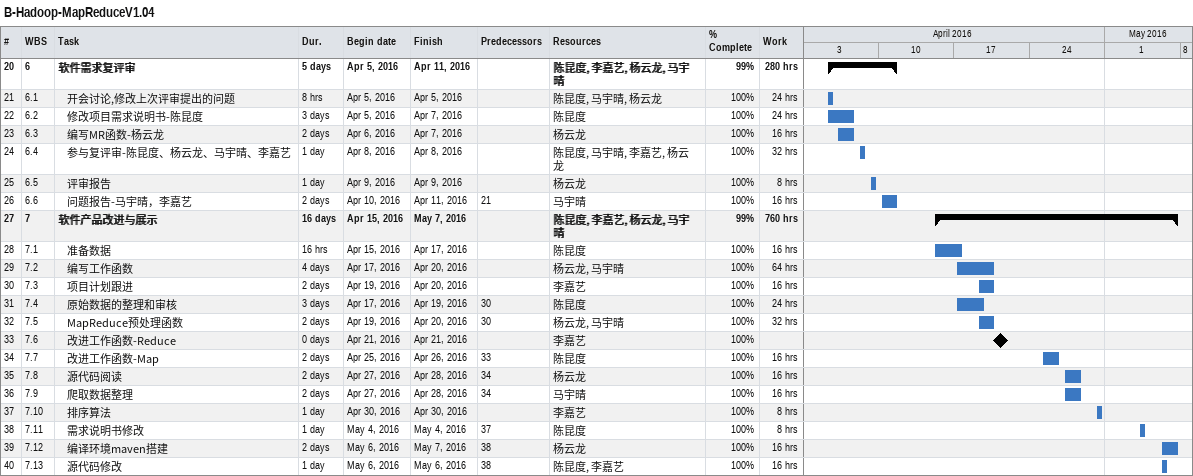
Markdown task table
B-Hadoop-MapReduceV1.04

| ID | WBS | Task | Duration | Start | Finish | Predecessors | Resources | % complete | Work (h) |
|---|---|---|---|---|---|---|---|---|---|
| 20 | 6 | **软件需求复评审** | 5d | 2016-04-05 | 2016-04-11 |  | 陈昆度, 李嘉艺, 杨云龙, 马宇晴 | 99 | 280 |
| 21 | 6.1 | 开会讨论,修改上次评审提出的问题 | 8h | 2016-04-05 | 2016-04-05 |  | 陈昆度, 马宇晴, 杨云龙 | 100 | 24 |
| 22 | 6.2 | 修改项目需求说明书-陈昆度 | 3d | 2016-04-05 | 2016-04-07 |  | 陈昆度 | 100 | 24 |
| 23 | 6.3 | 编写MR函数-杨云龙 | 2d | 2016-04-06 | 2016-04-07 |  | 杨云龙 | 100 | 16 |
| 24 | 6.4 | 参与复评审-陈昆度、杨云龙、马宇晴、李嘉艺 | 1d | 2016-04-08 | 2016-04-08 |  | 陈昆度, 马宇晴, 李嘉艺, 杨云龙 | 100 | 32 |
| 25 | 6.5 | 评审报告 | 1d | 2016-04-09 | 2016-04-09 |  | 杨云龙 | 100 | 8 |
| 26 | 6.6 | 问题报告-马宇晴，李嘉艺 | 2d | 2016-04-10 | 2016-04-11 | 21 | 马宇晴 | 100 | 16 |
| 27 | 7 | **软件产品改进与展示** | 16d | 2016-04-15 | 2016-05-07 |  | 陈昆度, 李嘉艺, 杨云龙, 马宇晴 | 99 | 760 |
| 28 | 7.1 | 准备数据 | 16h | 2016-04-15 | 2016-04-17 |  | 陈昆度 | 100 | 16 |
| 29 | 7.2 | 编写工作函数 | 4d | 2016-04-17 | 2016-04-20 |  | 杨云龙, 马宇晴 | 100 | 64 |
| 30 | 7.3 | 项目计划跟进 | 2d | 2016-04-19 | 2016-04-20 |  | 李嘉艺 | 100 | 16 |
| 31 | 7.4 | 原始数据的整理和审核 | 3d | 2016-04-17 | 2016-04-19 | 30 | 陈昆度 | 100 | 24 |
| 32 | 7.5 | MapReduce预处理函数 | 2d | 2016-04-19 | 2016-04-20 | 30 | 杨云龙, 马宇晴 | 100 | 32 |
| 33 | 7.6 | 改进工作函数-Reduce | 0d | 2016-04-21 | 2016-04-21 |  | 李嘉艺 | 100 |  |
| 34 | 7.7 | 改进工作函数-Map | 2d | 2016-04-25 | 2016-04-26 | 33 | 陈昆度 | 100 | 16 |
| 35 | 7.8 | 源代码阅读 | 2d | 2016-04-27 | 2016-04-28 | 34 | 杨云龙 | 100 | 16 |
| 36 | 7.9 | 爬取数据整理 | 2d | 2016-04-27 | 2016-04-28 | 34 | 马宇晴 | 100 | 16 |
| 37 | 7.10 | 排序算法 | 1d | 2016-04-30 | 2016-04-30 |  | 李嘉艺 | 100 | 8 |
| 38 | 7.11 | 需求说明书修改 | 1d | 2016-05-04 | 2016-05-04 | 37 | 陈昆度 | 100 | 8 |
| 39 | 7.12 | 编译环境maven搭建 | 2d | 2016-05-06 | 2016-05-07 | 38 | 杨云龙 | 100 | 16 |
| 40 | 7.13 | 源代码修改 | 1d | 2016-05-06 | 2016-05-06 | 38 | 陈昆度, 李嘉艺 | 100 | 16 |
